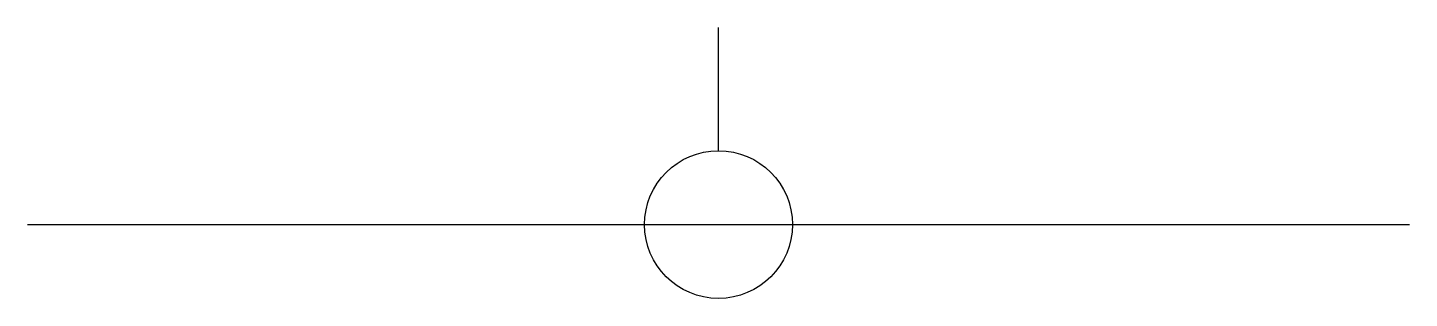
# Model space of a CAD drawing. Header units: millimetres. Extents: x 0 to 70, y -3.7 to 10.
import ezdxf

# ---------------------------------------------------------------- set-up
doc = ezdxf.new("R2010")
doc.units = ezdxf.units.MM
doc.layers.get('0').update_dxf_attribs({"lineweight": 25, "true_color": 0xffffff})

msp = doc.modelspace()

# ---------------------------------------------------------------- linework, layer by layer
for p, q in [((35, 3.748), (35, 10)), ((0, 0), (70, 0))]:
    msp.add_line(p, q)
msp.add_circle((35, 0), 3.748)

doc.saveas('drawing.dxf')
